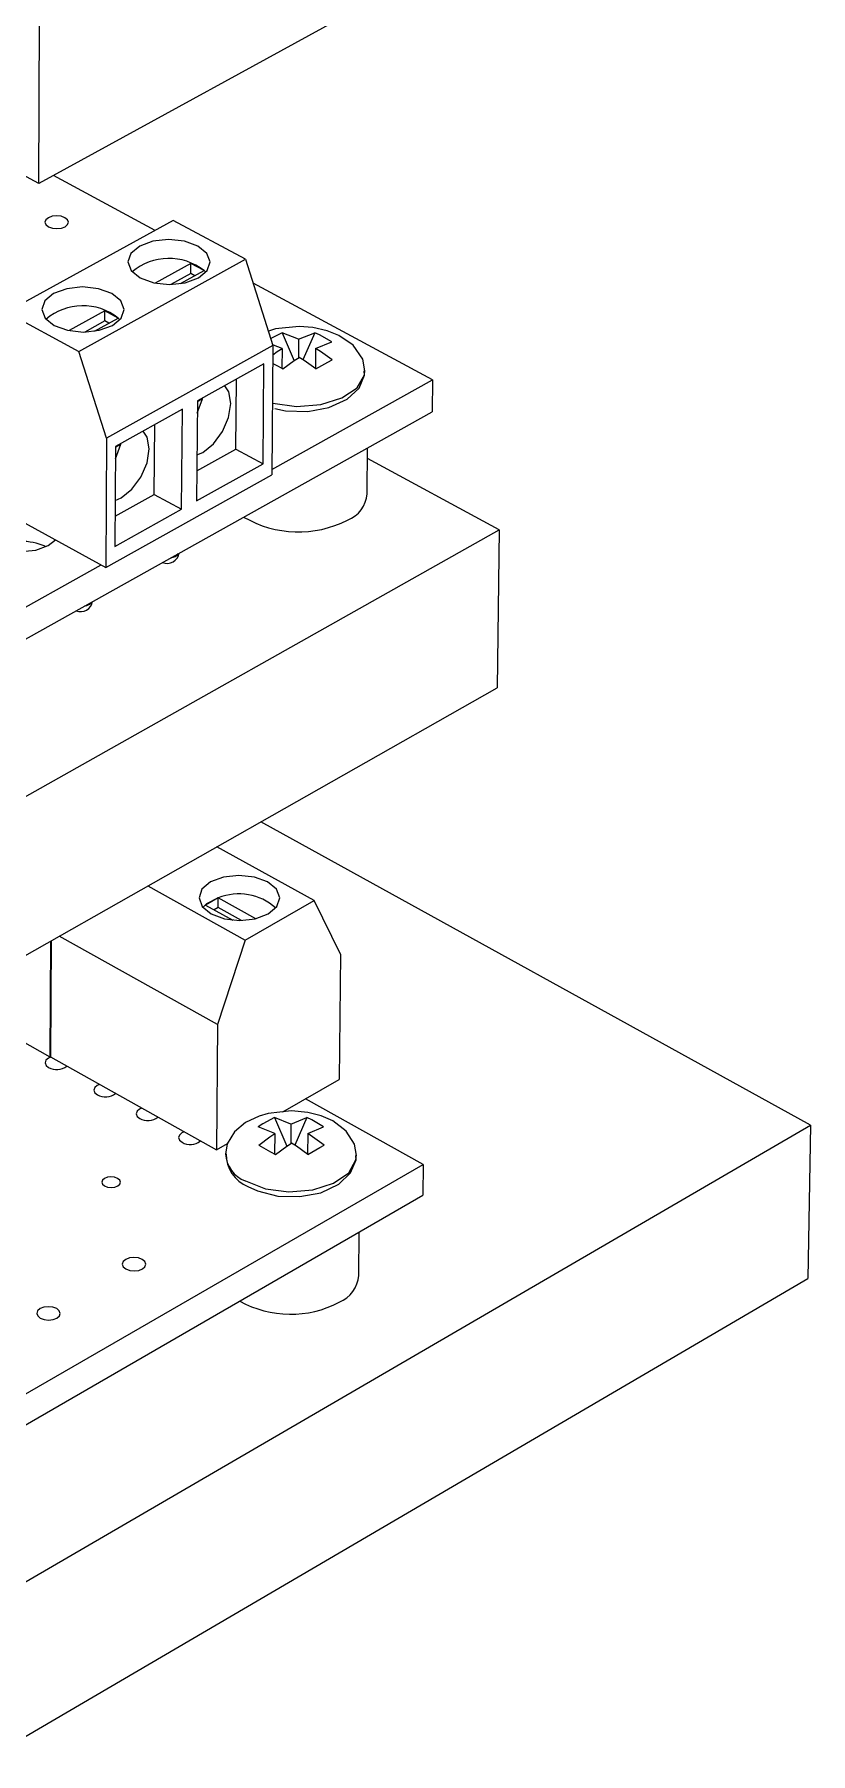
# Model space of a CAD drawing. Extents: x 0 to 155, y 0 to 224.
# Drawn here: x 105.65 to 119.56, y 97.74 to 128.52 of the extents above; entities that cross this region are included whole.
import ezdxf

# ---------------------------------------------------------------- set-up
doc = ezdxf.new("R2010")
doc.units = 0
doc.layers.get('0').update_dxf_attribs({"linetype": 'CONTINUOUS'})

msp = doc.modelspace()

# ---------------------------------------------------------------- linework, layer by layer
at = {"color": 7, "linetype": 'CONTINUOUS'}
for p, q in [((105.73, 125.853), (87.014, 135.939)), ((114.76, 130.797), (105.73, 125.853)), ((105.73, 125.853), (105.746, 128.783)), ((107.814, 125.016), (105.993, 125.997)), ((108.138, 125.194), (105.153, 123.552)), ((109.433, 124.498), (108.138, 125.194)), ((106.448, 122.85), (109.433, 124.498)), ((108.455, 124.424), (107.818, 124.072)), ((108.453, 124.244), (108.455, 124.424)), ((108.693, 124.295), (108.455, 124.424)), ((109.433, 124.498), (109.928, 122.952)), ((108.453, 124.244), (108.097, 124.048)), ((108.271, 124.062), (108.693, 124.295)), ((108.528, 124.204), (108.453, 124.244)), ((108.717, 124.272), (108.693, 124.295)), ((112.787, 122.338), (109.57, 124.07)), ((105.153, 123.552), (106.448, 122.85)), ((106.916, 123.575), (106.274, 123.221)), ((106.728, 123.211), (107.154, 123.446)), ((106.914, 123.395), (106.916, 123.575)), ((107.154, 123.446), (106.916, 123.575)), ((107.177, 123.423), (107.154, 123.446)), ((106.914, 123.395), (106.554, 123.196)), ((106.989, 123.355), (106.914, 123.395)), ((110.09, 123.184), (109.887, 123.079)), ((110.388, 123.067), (110.09, 123.184)), ((110.09, 123.184), (110.306, 122.681)), ((110.388, 123.067), (110.676, 123.184)), ((110.676, 123.184), (110.466, 122.696)), ((106.947, 121.298), (106.448, 122.85)), ((109.928, 122.952), (106.947, 121.298)), ((109.928, 122.952), (109.907, 120.639)), ((110.092, 122.902), (109.937, 122.963)), ((110.092, 122.902), (110.089, 122.545)), ((110.388, 123.067), (110.385, 122.733)), ((110.692, 122.902), (110.689, 122.538)), ((110.692, 122.902), (110.981, 123.02)), ((109.767, 122.624), (108.573, 121.961)), ((109.75, 120.836), (109.767, 122.624)), ((109.262, 121.101), (109.273, 122.349)), ((109.907, 120.732), (112.787, 122.338)), ((112.787, 122.338), (112.78, 121.769)), ((108.573, 121.961), (108.559, 120.172)), ((108.571, 121.745), (108.662, 121.998)), ((108.573, 121.949), (108.662, 121.998)), ((108.651, 122.004), (108.662, 121.998)), ((108.662, 121.998), (108.665, 122.012)), ((108.662, 121.998), (108.662, 122.011)), ((103.832, 116.773), (112.78, 121.769)), ((108.304, 121.812), (107.106, 121.147)), ((108.29, 120.022), (108.304, 121.812)), ((106.947, 121.298), (106.931, 118.98)), ((107.801, 120.288), (107.811, 121.538)), ((107.106, 121.147), (107.094, 119.356)), ((107.106, 121.134), (107.2, 121.187)), ((107.189, 121.193), (107.2, 121.187)), ((107.2, 121.187), (107.204, 121.201)), ((107.2, 121.187), (107.2, 121.2)), ((108.563, 120.712), (109.262, 121.101)), ((109.262, 121.101), (109.75, 120.836)), ((111.616, 120.299), (111.625, 121.124)), ((108.559, 120.172), (109.75, 120.836)), ((113.983, 119.653), (111.623, 120.931)), ((106.931, 118.98), (109.907, 120.639)), ((104.633, 120.238), (106.931, 118.98)), ((107.097, 119.896), (107.801, 120.288)), ((107.801, 120.288), (108.29, 120.022)), ((107.094, 119.356), (108.29, 120.022)), ((105.048, 114.63), (113.983, 119.653)), ((113.983, 119.653), (113.946, 116.823)), ((103.835, 117.346), (106.847, 119.026)), ((105.034, 111.778), (113.946, 116.823)), ((119.564, 108.997), (109.713, 114.427)), ((110.669, 113.015), (108.923, 113.979)), ((107.683, 113.278), (109.429, 112.31)), ((108.948, 113.064), (108.72, 112.934)), ((108.946, 112.89), (108.948, 113.064)), ((109.621, 112.691), (108.948, 113.064)), ((109.429, 112.31), (110.669, 113.015)), ((111.139, 112.055), (110.669, 113.015)), ((108.72, 112.934), (109.207, 112.664)), ((108.946, 112.89), (108.874, 112.849)), ((109.365, 112.658), (108.946, 112.89)), ((108.933, 110.798), (106.094, 112.378)), ((105.942, 112.292), (105.93, 110.221)), ((105.951, 112.297), (105.939, 110.216)), ((109.429, 112.31), (108.933, 110.798)), ((111.139, 112.055), (111.115, 109.813)), ((104.778, 110.866), (105.93, 110.221)), ((108.933, 110.798), (108.914, 108.551)), ((105.93, 110.221), (105.939, 110.226)), ((105.939, 110.216), (108.914, 108.551)), ((110.106, 109.235), (111.115, 109.813)), ((112.619, 108.293), (110.511, 109.467)), ((104.979, 100.521), (119.564, 108.997)), ((110.251, 109.011), (109.957, 109.132)), ((109.957, 109.132), (110.176, 108.622)), ((110.251, 109.011), (110.247, 108.67)), ((110.251, 109.011), (110.536, 109.132)), ((110.536, 109.132), (110.321, 108.636)), ((119.564, 108.997), (119.514, 106.252)), ((108.914, 108.551), (109.114, 108.666)), ((109.959, 108.843), (109.665, 108.965)), ((109.959, 108.843), (109.955, 108.48)), ((110.551, 108.843), (110.547, 108.473)), ((110.551, 108.843), (110.836, 108.965)), ((103.782, 103.197), (112.619, 108.293)), ((112.619, 108.293), (112.612, 107.739)), ((103.78, 102.639), (112.612, 107.739)), ((111.464, 106.306), (111.472, 107.081)), ((104.966, 97.743), (119.514, 106.252))]:
    msp.add_line(p, q, dxfattribs=at)
for points in [[(106.2, 125.243), (106.132, 125.268), (106.051, 125.277), (105.97, 125.268), (105.903, 125.243), (105.857, 125.206), (105.842, 125.162), (105.859, 125.119), (105.905, 125.081), (105.974, 125.056), (106.054, 125.048), (106.135, 125.056), (106.203, 125.081), (106.248, 125.119), (106.263, 125.162), (106.247, 125.206), (106.2, 125.243)], [(108.581, 124.734), (108.34, 124.821), (108.058, 124.851), (107.776, 124.821), (107.539, 124.734), (107.382, 124.603), (107.329, 124.45), (107.388, 124.296), (107.55, 124.165), (107.791, 124.078), (108.074, 124.048), (108.356, 124.078), (108.593, 124.165), (108.75, 124.296), (108.803, 124.45), (108.743, 124.603), (108.581, 124.734)], [(107.041, 123.885), (106.8, 123.972), (106.517, 124.003), (106.235, 123.972), (105.997, 123.885), (105.839, 123.754), (105.785, 123.6), (105.844, 123.446), (106.006, 123.315), (106.247, 123.227), (106.531, 123.196), (106.813, 123.227), (107.051, 123.315), (107.209, 123.446), (107.263, 123.6), (107.204, 123.754), (107.041, 123.885)], [(110.396, 123.294), (109.976, 123.25), (109.845, 123.212)], [(111.577, 122.5), (111.54, 122.708), (111.364, 122.961), (111.109, 123.134), (110.898, 123.218), (110.641, 123.276), (110.396, 123.294)], [(110.981, 123.02), (110.764, 123.144), (110.676, 123.184)], [(109.927, 122.79), (110.006, 122.848), (110.092, 122.902)], [(110.99, 122.699), (110.781, 122.848), (110.692, 122.902)], [(109.918, 121.921), (109.923, 121.92), (110.35, 121.865), (110.783, 121.898), (111.161, 122.015), (111.436, 122.199), (111.568, 122.426), (111.577, 122.512)], [(109.925, 122.634), (110.019, 122.584), (110.107, 122.534)], [(110.107, 122.534), (110.31, 122.684), (110.396, 122.738)], [(110.694, 122.534), (110.485, 122.684), (110.396, 122.738)], [(110.694, 122.534), (110.91, 122.656), (110.99, 122.699)], [(108.565, 120.997), (108.669, 121.041), (108.86, 121.193), (109.023, 121.413), (109.133, 121.667), (109.173, 121.917), (109.137, 122.125), (109.063, 122.233)], [(109.964, 121.829), (110.153, 121.784), (110.551, 121.773), (110.932, 121.843), (111.259, 121.992), (111.472, 122.191), (111.57, 122.424), (111.562, 122.501)], [(107.099, 120.182), (107.206, 120.227), (107.398, 120.38), (107.561, 120.6), (107.671, 120.854), (107.711, 121.105), (107.674, 121.313), (107.6, 121.422)], [(107.104, 120.923), (107.106, 120.928), (107.2, 121.187)], [(105.106, 119.979), (104.925, 119.907), (104.779, 119.785), (104.729, 119.641), (104.782, 119.497), (104.932, 119.374), (105.155, 119.293), (105.417, 119.264), (105.679, 119.293), (105.899, 119.374), (106.028, 119.475)], [(108.809, 113.349), (108.655, 113.218), (108.603, 113.063), (108.661, 112.908), (108.821, 112.777), (109.058, 112.689), (109.335, 112.658), (109.611, 112.689), (109.844, 112.777), (109.997, 112.908), (110.048, 113.063), (109.99, 113.218), (109.83, 113.349), (109.594, 113.437), (109.317, 113.468), (109.041, 113.437), (108.809, 113.349)], [(108.948, 113.064), (108.738, 112.956), (108.669, 112.892)], [(105.946, 110.212), (105.905, 110.194), (105.86, 110.156), (105.845, 110.111), (105.861, 110.066), (105.907, 110.028)], [(106.82, 109.723), (106.779, 109.705), (106.734, 109.667), (106.719, 109.621), (106.736, 109.576), (106.782, 109.538)], [(107.578, 109.299), (107.536, 109.281), (107.492, 109.243), (107.477, 109.197), (107.494, 109.152), (107.54, 109.114)], [(110.259, 109.251), (109.844, 109.206), (109.681, 109.158), (109.438, 109.042), (109.238, 108.875), (109.109, 108.658), (109.078, 108.476)], [(109.957, 109.132), (109.744, 109.018), (109.665, 108.965)], [(111.424, 108.45), (111.388, 108.657), (111.24, 108.888), (110.998, 109.07), (110.791, 109.162), (110.55, 109.224), (110.259, 109.251)], [(110.836, 108.965), (110.622, 109.092), (110.536, 109.132)], [(108.337, 108.875), (108.295, 108.856), (108.251, 108.818), (108.236, 108.773), (108.253, 108.727), (108.299, 108.689)], [(109.673, 108.637), (109.873, 108.788), (109.959, 108.843)], [(109.973, 108.469), (110.174, 108.62), (110.259, 108.675)], [(110.552, 108.469), (110.347, 108.62), (110.259, 108.675)], [(110.845, 108.637), (110.639, 108.788), (110.551, 108.843)], [(109.433, 107.996), (109.792, 107.858), (110.213, 107.802), (110.64, 107.836), (111.014, 107.955), (111.285, 108.143), (111.415, 108.375), (111.424, 108.463)], [(109.477, 107.897), (109.648, 107.817), (110.016, 107.726), (110.409, 107.715), (110.787, 107.786), (111.11, 107.937), (111.32, 108.139), (111.417, 108.374), (111.41, 108.451)], [(109.673, 108.637), (109.886, 108.52), (109.973, 108.469)], [(110.552, 108.469), (110.766, 108.594), (110.845, 108.637)], [(106.91, 107.907), (106.964, 107.886), (107.029, 107.879), (107.093, 107.886), (107.147, 107.907), (107.183, 107.938), (107.195, 107.974), (107.181, 108.01), (107.144, 108.041), (107.09, 108.062), (107.025, 108.069), (106.961, 108.062), (106.907, 108.041), (106.871, 108.01), (106.859, 107.974), (106.873, 107.938), (106.91, 107.907)], [(107.291, 106.422), (107.36, 106.396), (107.441, 106.387), (107.521, 106.396), (107.589, 106.422), (107.634, 106.461), (107.649, 106.507), (107.632, 106.552), (107.586, 106.591), (107.517, 106.617), (107.436, 106.626), (107.356, 106.617), (107.288, 106.591), (107.244, 106.552), (107.228, 106.507), (107.245, 106.461), (107.291, 106.422)], [(105.757, 105.54), (105.826, 105.514), (105.907, 105.504), (105.987, 105.514), (106.055, 105.54), (106.1, 105.579), (106.116, 105.625), (106.099, 105.671), (106.053, 105.71), (105.984, 105.736), (105.903, 105.745), (105.823, 105.736), (105.755, 105.71), (105.709, 105.671), (105.694, 105.625), (105.711, 105.579), (105.757, 105.54)]]:
    msp.add_lwpolyline(points, dxfattribs=at)
for centre, radius, start, end in [((108.062, 123.493), 1.021, 51.783, 130.2785), ((106.521, 122.645), 1.021, 51.7032, 130.4928), ((111.066, 120.343), 0.552, 291.0234, 355.4688), ((110.384, 121.557), 1.94, 239.5968, 296.9546), ((105.405, 118.332), 1.117, 66.8437, 113.0216), ((108.034, 119.267), 0.213, 246.7769, 351.5788), ((106.484, 118.402), 0.213, 246.7586, 351.5974), ((109.319, 112.155), 0.981, 48.1059, 112.1989), ((106.053, 110.288), 0.298, 240.7749, 307.4344), ((106.927, 109.798), 0.298, 240.7311, 307.4889), ((107.685, 109.374), 0.298, 240.6932, 307.5361), ((108.445, 108.948), 0.298, 240.6552, 307.5834), ((109.627, 108.51), 0.55, 182.8909, 249.2514), ((109.702, 108.466), 0.612, 178.4187, 248.4802), ((110.9, 106.347), 0.566, 292.4493, 355.8469), ((110.244, 107.491), 1.881, 241.021, 297.6045)]:
    msp.add_arc(centre, radius, start, end, dxfattribs=at)
at = {"color": 8, "linetype": 'CONTINUOUS'}
for centre, radius, start, end in [((108.083, 119.347), 0.192, 274.9976, 323.3581), ((106.533, 118.483), 0.193, 275.0475, 323.3083)]:
    msp.add_arc(centre, radius, start, end, dxfattribs=at)

doc.saveas('drawing.dxf')
